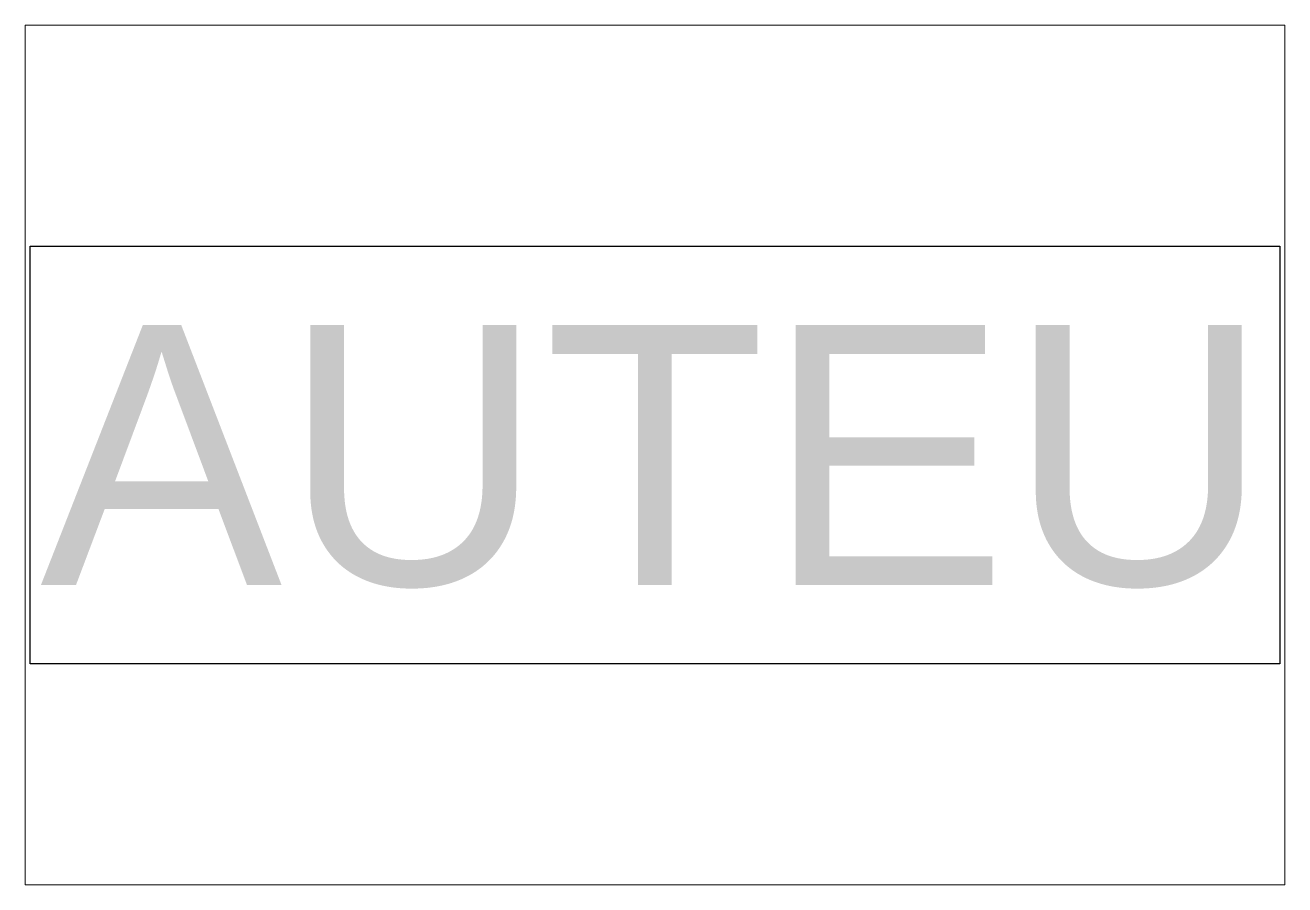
# Paper-space layout 'Presentación1' of a CAD drawing. Header units: metres. Extents: x 29 to 259, y 20 to 177.
# The model-space entities are those that its viewports show. They can reach past a viewport. Long polylines and large blocks are cut down to what shows.
import ezdxf
from ezdxf.enums import TextEntityAlignment as Align

# ---------------------------------------------------------------- set-up
doc = ezdxf.new("R2010")
doc.units = ezdxf.units.M
doc.styles.add('arial', font='ARIAL.TTF')

msp = doc.modelspace()

# ---------------------------------------------------------------- linework, layer by layer
msp.add_lwpolyline([(-3.609, 2.4101), (3.609, 2.4101), (3.609, 0), (-3.609, 0)], close=True)

# ---------------------------------------------------------------- texts
at = {"style": 'arial'}
msp.add_attdef('HAUTEUR', text='', height=1.5, dxfattribs=at).set_placement((0, 1.205), align=Align.MIDDLE_CENTER)

psp = doc.layouts.new('Presentación1')

# ---------------------------------------------------------------- viewports
at = {"layer": '0'}
psp.add_viewport(center=(143.96, 98.18), size=(230.34, 157.0905), view_center_point=(0, 1.205), view_height=4.961628, dxfattribs=at)

doc.saveas('drawing.dxf')
